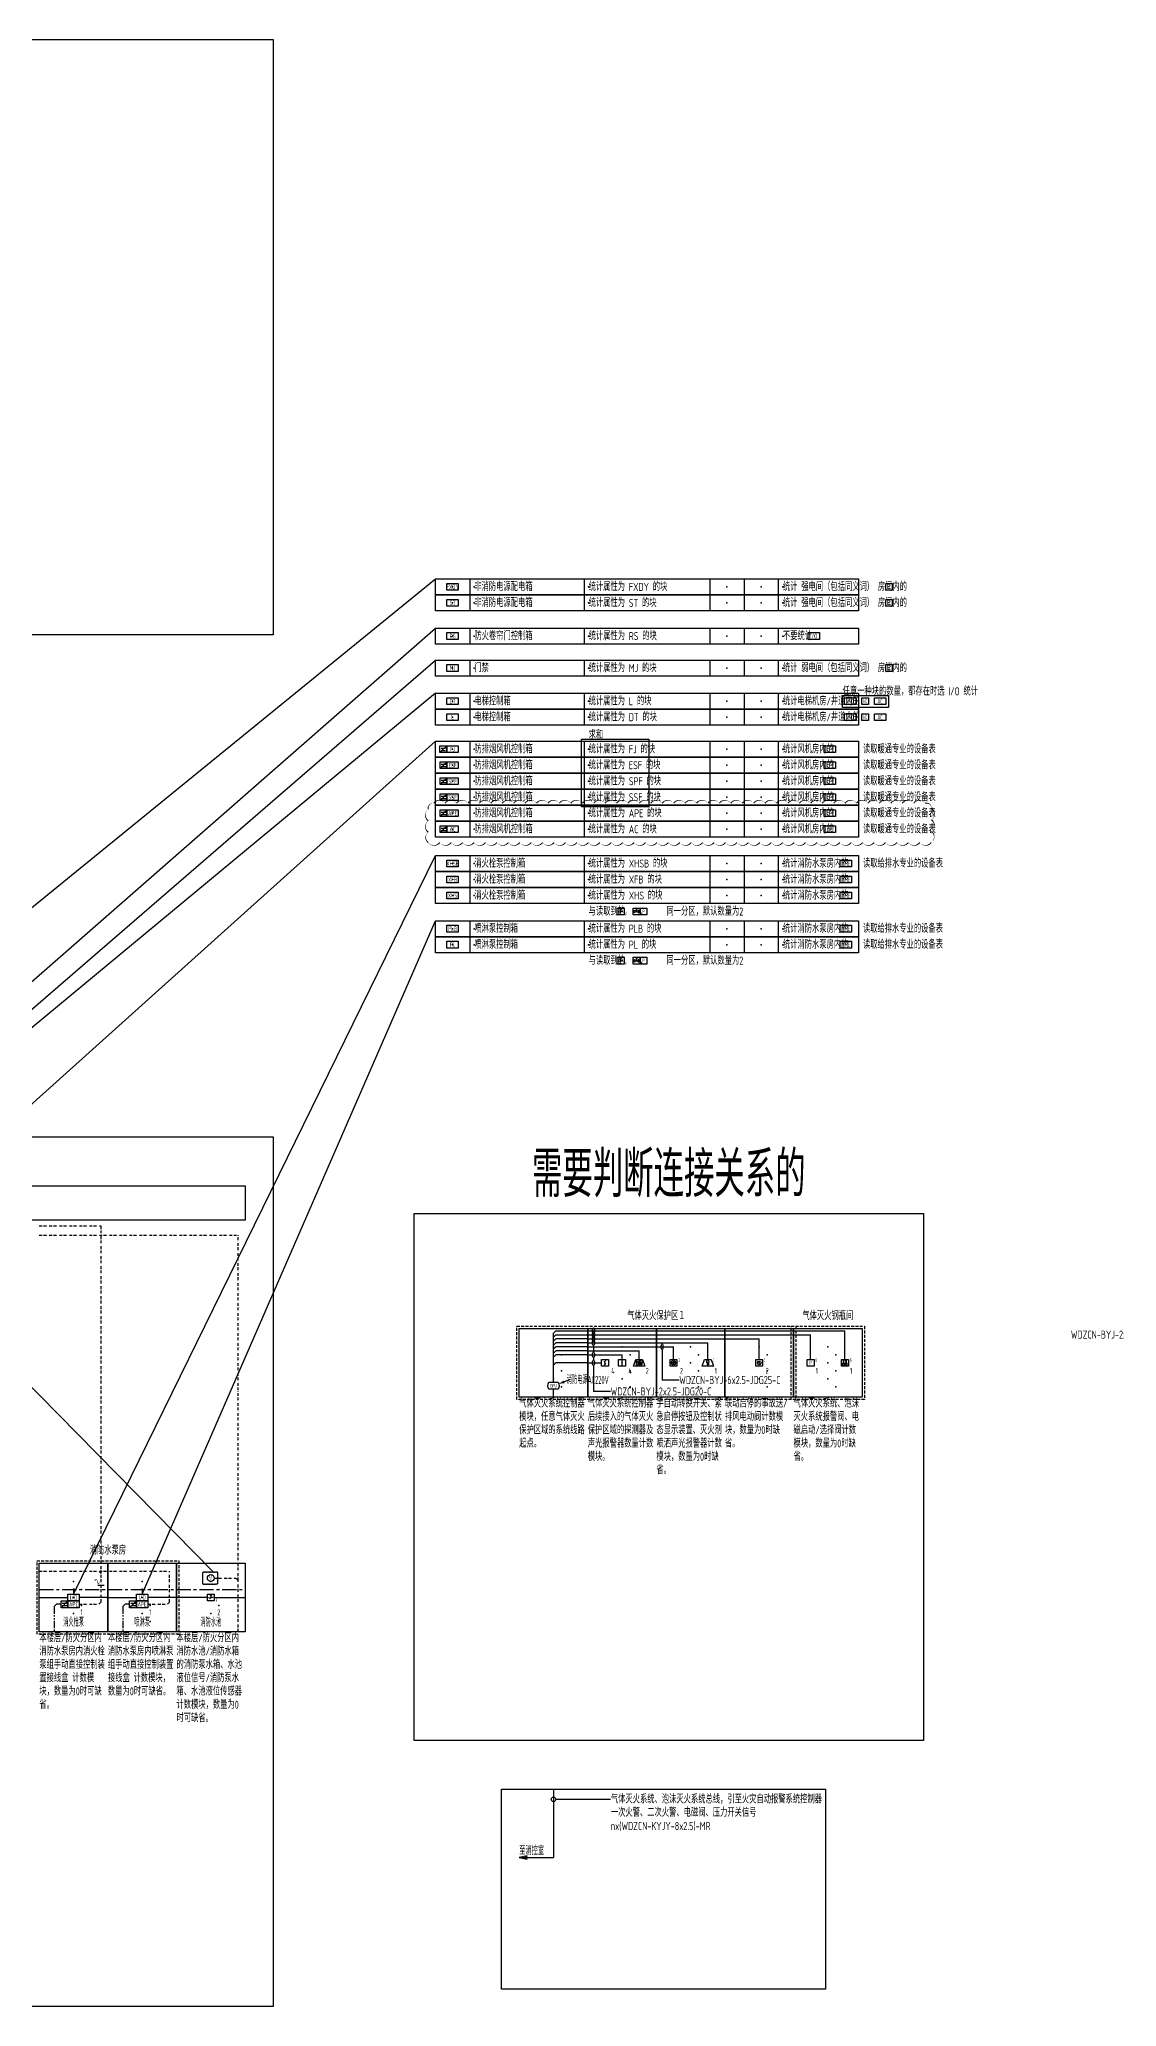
# Model space of a CAD drawing. Header units: millimetres. Extents: x -610917 to 349982, y -134386 to 210510.
# Drawn here: x 62842 to 109973, y 121521 to 207575 of the extents above; entities that cross this region are included whole.
import ezdxf
from ezdxf import colors
from ezdxf.entities.mleader import LeaderData, LeaderLine
from ezdxf.enums import TextEntityAlignment as Align
from ezdxf.math import Vec2, Vec3

# ---------------------------------------------------------------- set-up
doc = ezdxf.new("R2010")
doc.units = ezdxf.units.MM
doc.header["$LTSCALE"] = 500
doc.header["$MEASUREMENT"] = 0
for name, pattern in [('BORDER2', [0.875, 0.25, -0.125, 0.25, -0.125, 0, -0.125]), ('CENTER', [2, 1.25, -0.25, 0.25, -0.25]), ('HIDDEN', [0.375, 0.25, -0.125]), ('PHANTOM2', [1.25, 0.625, -0.125, 0.125, -0.125, 0.125, -0.125])]:
    doc.linetypes.add(name, pattern=pattern)
doc.layers.get('0').update_dxf_attribs({"linetype": 'CONTINUOUS'})
for name, color, linetype in [('E-CTRL-WIRE', 3, 'BORDER2'), ('E-FAS-DEVC', 3, 'CONTINUOUS'), ('E-FAS-WIRE', 4, 'CONTINUOUS'), ('E-FAS-WIRE2', 1, 'CENTER'), ('E-FAS-WIRE4', 4, 'PHANTOM2'), ('E-POWR-EQPM', 3, 'CONTINUOUS'), ('E-REQU-DIMS', 30, 'CONTINUOUS'), ('E-UNIV-AB', 10, 'CONTINUOUS'), ('E-UNIV-DIAG', 2, 'CONTINUOUS'), ('E-UNIV-DIAG2', 2, 'HIDDEN'), ('E-UNIV-EL', 140, 'CONTINUOUS'), ('E-UNIV-NOTE', 6, 'CONTINUOUS'), ('说明', 7, 'CONTINUOUS')]:
    doc.layers.add(name, color=color, linetype=linetype)
doc.styles.add('TH-STYLE3', font='tssdeng.shx', dxfattribs={"width": 0.7, "bigfont": 'tssdchn.shx'})

# ---------------------------------------------------------------- blocks, each defined once
blk = doc.blocks.new('_DotBlank')
at = {"color": 0, "linetype": 'ByBlock', "lineweight": -2}
blk.add_line((-0.5, 0), (-1, 0), dxfattribs=at)
blk.add_circle((0, 0), 0.5, dxfattribs=at)
blk = doc.blocks.new('E-ES01')
blk.add_lwpolyline([(0, 3000), (3000, 3000), (3000, 0), (0, 0)], close=True)
for p in [(1500, 2200), (1850, 1850), (1500, 1500), (1850, 1150), (1500, 800), (1850, 450)]:
    blk.add_point(p)
blk = doc.blocks.new('E-BFAS522')
blk.add_lwpolyline([(-1.5, -1.5), (-1.5, 1.5), (1.5, 1.5), (1.5, -1.5)], close=True)
at = {"layer": 'E-UNIV-EL'}
for p, q in [((-1.5, -1.5), (1.5, 1.5)), ((-1, 0.5), (1, 0.5)), ((-1, -0.5), (1, -0.5))]:
    blk.add_line(p, q, dxfattribs=at)
blk = doc.blocks.new('E-BDB004')
blk.add_lwpolyline([(-2.5, -1.5), (-2.5, 1.5), (2.5, 1.5), (2.5, -1.5)], close=True)
at = {"layer": 'E-UNIV-EL', "style": 'TH-STYLE3', "width": 0.7}
blk.add_attdef('BOX', text='', height=2, dxfattribs=at).set_placement((0, 0), align=Align.MIDDLE)
blk = doc.blocks.new('E-ANNO04')
blk.add_line((-1, -1), (1, 1))
at = {"style": 'TH-STYLE3', "width": 0.7}
blk.add_attdef('N', text='', height=2.5, dxfattribs=at).set_placement((0, 2.5), align=Align.MIDDLE)
blk = doc.blocks.new('E-BFAS630-2')
blk.add_lwpolyline([(-1.5, -1.51), (-1.5, 1.49), (1.5, 1.49), (1.5, -1.51)], close=True)
at = {"layer": 'E-UNIV-EL'}
for p, q in [((0, 0.7), (0, 0.5)), ((0, 0.4), (0, 0.25)), ((0, 0.15), (0, 0)), ((0.2, 1.07), (0.45, 1.07)), ((-1, -0.01), (-0.5, -0.01)), ((0, -0.1), (0, -0.3))]:
    blk.add_line(p, q, dxfattribs=at)
blk.add_lwpolyline([(0, 1.45, -0.533333), (0, 0.7, -0.533333)], format="xyb", close=True, dxfattribs=at)
blk.add_lwpolyline([(1, -0.01), (0.5, -0.01), (-0.5, -0.59)], dxfattribs=at)
at = {"layer": 'E-UNIV-EL', "style": 'TH-STYLE3', "width": 0.5}
blk.add_attdef('F', text='', height=1.5, dxfattribs=at).set_placement((2.5, -1.26), align=Align.MIDDLE)
blk = doc.blocks.new('E-BFAS011')
blk.add_lwpolyline([(-2.5, -1.5), (-2.5, 1.5), (2.5, 1.5), (2.5, -1.5)], close=True)
at = {"layer": 'E-UNIV-EL', "style": 'TH-STYLE3', "width": 0.7}
blk.add_attdef('F', text='', height=2, dxfattribs=at).set_placement((0, 0), align=Align.MIDDLE)
blk = doc.blocks.new('E-BFAS110')
blk.add_lwpolyline([(-1.5, -1.5), (-1.5, 1.5), (1.5, 1.5), (1.5, -1.5)], close=True)
at = {"layer": 'E-UNIV-EL'}
blk.add_lwpolyline([(0.35, 1.06), (-0.35, 0.35), (0.35, -0.35), (-0.35, -1.06)], dxfattribs=at)
blk = doc.blocks.new('E-BFAS120')
blk.add_lwpolyline([(-1.5, -1.5), (-1.5, 1.5), (1.5, 1.5), (1.5, -1.5)], close=True)
at = {"layer": 'E-UNIV-EL'}
blk.add_line((0, -1), (0, 1), dxfattribs=at)
at = {"layer": 'E-UNIV-EL', "const_width": 0.25}
blk.add_lwpolyline([(-0.125, -0.75, 1), (0.125, -0.75, 1)], format="xyb", close=True, dxfattribs=at)
blk = doc.blocks.new('E-BGFS110')
blk.add_lwpolyline([(-2, 1.5), (2, 1.5, -0.333333), (2, -1.5), (-2, -1.5, -0.333333)], format="xyb", close=True)
at = {"layer": 'E-UNIV-EL', "style": 'TH-STYLE3', "width": 0.7}
blk.add_attdef('F', text='', height=1.5, dxfattribs=at).set_placement((0, 0), align=Align.MIDDLE)
blk = doc.blocks.new('E-BGFS210')
blk.add_lwpolyline([(-1.5, -1.5), (-1.5, 1.5), (1.5, 1.5), (1.5, -1.5)], close=True)
at = {"layer": 'E-UNIV-EL'}
blk.add_line((0, 0.625), (0, -0.625), dxfattribs=at)
for radius in [1, 0.5]:
    blk.add_circle((0, 0), radius, dxfattribs=at)
at = {"layer": 'E-UNIV-EL', "style": 'TH-STYLE3', "width": 0.5}
blk.add_attdef('F', text='', height=1.5, dxfattribs=at).set_placement((2.5, 1.25), align=Align.MIDDLE)
blk = doc.blocks.new('E-BGFS220')
blk.add_lwpolyline([(-1.5, -1.5), (-1.5, 1.5), (1.5, 1.5), (1.5, -1.5)], close=True)
at = {"layer": 'E-UNIV-EL', "style": 'TH-STYLE3'}
for height, width, p in [(1.7, 0.7, (0, 0)), (1.5, 0.5, (2.5, 1.25))]:
    blk.add_attdef('F', text='', height=height, dxfattribs=dict(at, width=width)).set_placement(p, align=Align.MIDDLE)
blk = doc.blocks.new('E-BFAS330')
blk.add_lwpolyline([(-2.5, -1.5), (-1.5, 1.5), (1.5, 1.5), (2.5, -1.5)], close=True)
at = {"layer": 'E-UNIV-EL'}
for p, q in [((-1.56, 1), (-0.24, 0.6)), ((-1.1, 0), (-1.56, 1)), ((-0.5, 0), (-1.3, 0)), ((-1.3, 0), (-1.3, -0.8)), ((-0.7, 0), (-0.24, 0.6)), ((-0.5, 0), (-0.5, -0.8)), ((0, 1.5), (0, -1.5)), ((0.6, 0.1), (0.6, -0.8)), ((1.2, 0.1), (1.2, -0.8)), ((-1.3, -0.8), (-0.5, -0.8)), ((1.2, -0.8), (0.6, -0.8))]:
    blk.add_line(p, q, dxfattribs=at)
blk.add_circle((0.9, 0.5), 0.5, dxfattribs=at)
blk = doc.blocks.new('E-BGFS310')
blk.add_lwpolyline([(-2.5, -1.5), (-1.5, 1.5), (1.5, 1.5), (2.5, -1.5)], close=True)
at = {"layer": 'E-UNIV-EL'}
for p, q in [((-0.3, 0.1), (-0.3, -0.8)), ((0.3, 0.1), (0.3, -0.8)), ((0.3, -0.8), (-0.3, -0.8))]:
    blk.add_line(p, q, dxfattribs=at)
blk.add_circle((0, 0.5), 0.5, dxfattribs=at)
at = {"layer": 'E-UNIV-EL', "style": 'TH-STYLE3', "width": 0.5}
blk.add_attdef('F', text='', height=1.5, dxfattribs=at).set_placement((2.5, 1.25), align=Align.MIDDLE)
blk = doc.blocks.new('E-BFAS730')
blk.add_lwpolyline([(-1.5, -1.5), (-1.5, 1.5), (1.5, 1.5), (1.5, -1.5)], close=True)
at = {"layer": 'E-UNIV-EL'}
blk.add_line((-0.71, 0.71), (0.71, -0.71), dxfattribs=at)
blk.add_circle((0, 0), 0.8, dxfattribs=at)
at = {"layer": 'E-UNIV-EL', "style": 'TH-STYLE3', "width": 0.5}
blk.add_attdef('F', text='', height=1.5, dxfattribs=at).set_placement((2.25, 1.25), align=Align.MIDDLE)
blk = doc.blocks.new('E-BGFS410')
blk.add_lwpolyline([(-1.5, -1.5), (-1.5, 1.5), (1.5, 1.5), (1.5, -1.5)], close=True)
at = {"layer": 'E-UNIV-EL'}
for p, q in [((-0.65, 1.3), (0.65, 1.3)), ((-0.65, 0), (-0.65, 1.3)), ((-0.65, 0), (0.65, 0)), ((0, 0), (0, -0.7)), ((0.65, 0), (0.65, 1.3))]:
    blk.add_line(p, q, dxfattribs=at)
blk.add_lwpolyline([(1, -1.28), (1, -0.12), (-1, -1.28), (-1, -0.12)], close=True, dxfattribs=at)
at = {"layer": 'E-UNIV-EL', "style": 'TH-STYLE3'}
for height, width, p in [(1, 0.7, (0, 0.65)), (1.5, 0.5, (2.5, 1.25))]:
    blk.add_attdef('F', text='', height=height, dxfattribs=dict(at, width=width)).set_placement(p, align=Align.MIDDLE)
blk = doc.blocks.new('E-BKTS2')
for p, q in [((0, 0), (185, 0)), ((0, -7), (0, 0)), ((185, 0), (185, -7)), ((185, -7), (0, -7))]:
    blk.add_line(p, q)
at = {"linetype": 'Continuous'}
for p, q in [((15, 0), (15, -7)), ((65, 0), (65, -7)), ((120, 0), (120, -7)), ((135, 0), (135, -7)), ((150, 0), (150, -7))]:
    blk.add_line(p, q, dxfattribs=at)
for p in [(7.5, -3.5), (17, -3.5), (67, -3.5), (127.5, -3.5), (142.5, -3.5), (152, -3.5)]:
    blk.add_point(p, dxfattribs=at)
blk = doc.blocks.new('E-BFAS810')
blk.add_lwpolyline([(-2.5, -1.5), (-2.5, 1.5), (2.5, 1.5), (2.5, -1.5)], close=True)
at = {"layer": 'E-UNIV-EL', "style": 'TH-STYLE3', "width": 0.7}
blk.add_attdef('BOX', text='', height=2, dxfattribs=at).set_placement((0, 0), align=Align.MIDDLE)
blk = doc.blocks.new('E-BFAS520')
blk.add_lwpolyline([(-1.5, -1.5), (-1.5, 1.5), (1.5, 1.5), (1.5, -1.5)], close=True)
at = {"layer": 'E-UNIV-EL', "style": 'TH-STYLE3', "width": 0.5}
blk.add_attdef('F', text='', height=1.7, dxfattribs=at).set_placement((0, 0), align=Align.MIDDLE)
blk = doc.blocks.new('E-BDB012')
blk.add_lwpolyline([(-2.5, -1.5), (-2.5, 1.5), (2.5, 1.5), (2.5, -1.5)], close=True)
at = {"layer": 'E-UNIV-EL', "style": 'TH-STYLE3', "width": 0.6}
blk.add_attdef('BOX', text='', height=2, dxfattribs=at).set_placement((0, 0), align=Align.MIDDLE)
blk = doc.blocks.new('E-BFAS620')
blk.add_lwpolyline([(-1.5, -1.5), (-1.5, 1.5), (1.5, 1.5), (1.5, -1.5)], close=True)
at = {"layer": 'E-UNIV-EL', "style": 'TH-STYLE3', "width": 0.7}
blk.add_attdef('F', text='', height=1.7, dxfattribs=at).set_placement((0, 0), align=Align.MIDDLE)
blk = doc.blocks.new('E-BFAS621-2')
blk.add_lwpolyline([(-1.5, -1.5), (-1.5, 1.5), (1.5, 1.5), (1.5, -1.5)], close=True)
at = {"layer": 'E-UNIV-EL'}
for p in [(0, 0), (0.58, 1.15)]:
    blk.add_line(p, (0, 1.15), dxfattribs=at)
blk.add_lwpolyline([(1, -0.58), (1, 0.58), (-1, -0.58), (-1, 0.58)], close=True, dxfattribs=at)
blk = doc.blocks.new('E-BFAS-630-5')
blk.add_circle((0, 0), 1.5)
at = {"layer": 'E-UNIV-EL', "style": 'TH-STYLE3', "width": 0.5}
for tag, p in [('LT', (0, 0.75)), ('F', (0, -0.75))]:
    blk.add_attdef(tag, text='', height=1.5, dxfattribs=at).set_placement(p, align=Align.MIDDLE)

msp = doc.modelspace()

# ---------------------------------------------------------------- linework, layer by layer
at = {"layer": 'E-CTRL-WIRE'}
for p, q in [((62842, 155670), (65542, 155670)), ((62842, 155270), (71542, 155270)), ((65542, 140470), (65542, 155670)), ((71542, 140170), (71542, 155270)), ((62842, 140570), (68542, 140570)), ((65542, 140470), (65442, 140570)), ((65542, 139220), (65542, 140470)), ((68542, 139220), (68542, 140570)), ((70492, 140270), (71442, 140270)), ((71442, 140270), (71542, 140170)), ((71542, 137920), (71542, 140170)), ((64592, 139120), (65442, 139120)), ((64592, 139120), (65442, 139120)), ((65442, 139120), (65542, 139220)), ((67592, 139120), (68442, 139120)), ((68442, 139120), (68542, 139220))]:
    msp.add_line(p, q, dxfattribs=at)
at = {"layer": 'E-FAS-DEVC'}
msp.add_line((86041, 148939), (85806, 148853), dxfattribs=at)
msp.add_lwpolyline([(85806, 148853, 125, 0, 0), (85571, 148768, 0, 0, 0)], format="xyseb", dxfattribs=at)
at = {"layer": 'E-FAS-WIRE'}
for p, q in [((85336, 150982), (85436, 151082)), ((85336, 149582), (85336, 150982)), ((85336, 150807), (85436, 150907)), ((85336, 150632), (85436, 150732)), ((85436, 151082), (86836, 151082)), ((85436, 150907), (86836, 150907)), ((86836, 150732), (85436, 150732)), ((86836, 151082), (89836, 151082)), ((86836, 150907), (89836, 150907)), ((86836, 150732), (89836, 150732)), ((89836, 151082), (92836, 151082)), ((89836, 150907), (92836, 150907)), ((89836, 150732), (92836, 150732)), ((92836, 151082), (95836, 151082)), ((92836, 150907), (95836, 150907)), ((92836, 150732), (94336, 150732)), ((94336, 149832), (94336, 150732)), ((95836, 151082), (98086, 151082)), ((95836, 150907), (96586, 150907)), ((96586, 149832), (96586, 150907)), ((98086, 149832), (98086, 151082)), ((85336, 150457), (85436, 150557)), ((85336, 150282), (85436, 150382)), ((85336, 150107), (85436, 150207)), ((85336, 149932), (85436, 150032)), ((86836, 150557), (85436, 150557)), ((86836, 150382), (85436, 150382)), ((86836, 150207), (85436, 150207)), ((86836, 150032), (85436, 150032)), ((86836, 150557), (89836, 150557)), ((86836, 150382), (89836, 150382)), ((86836, 150207), (89086, 150207)), ((86836, 150032), (88336, 150032)), ((88336, 149832), (88336, 150032)), ((89086, 149832), (89086, 150207)), ((89836, 150557), (92086, 150557)), ((89836, 150382), (90586, 150382)), ((90586, 149832), (90586, 150382)), ((92086, 149832), (92086, 150557)), ((85336, 149582), (85436, 149682)), ((85336, 148832), (85336, 149582)), ((86836, 149682), (85436, 149682)), ((86836, 149682), (87436, 149682)), ((85336, 148182), (85336, 148532)), ((62842, 139420), (64092, 139420)), ((65842, 139420), (64592, 139420)), ((65842, 139420), (67092, 139420)), ((68842, 139420), (67592, 139420)), ((70192, 139420), (68842, 139420)), ((70492, 139420), (71842, 139420)), ((85336, 131041), (85336, 128041)), ((83836, 128041), (85336, 128041))]:
    msp.add_line(p, q, dxfattribs=at)
msp.add_lwpolyline([(83836, 128041), (84189, 127966), (84089, 128041), (84189, 128116), (83836, 128041)], dxfattribs=at)
at = {"layer": 'E-FAS-WIRE2'}
for p, q in [((62842, 139770), (65842, 139770)), ((64342, 139770), (64342, 139570)), ((65842, 139770), (68842, 139770)), ((67342, 139770), (67342, 139570)), ((68842, 139770), (71842, 139770)), ((68842, 139770), (71842, 139770))]:
    msp.add_line(p, q, dxfattribs=at)
at = {"layer": 'E-FAS-WIRE2', "const_width": 50}
for points in [[(64317, 139770, 1), (64367, 139770, 1)], [(67317, 139770, 1), (67367, 139770, 1)]]:
    msp.add_lwpolyline(points, format="xyb", close=True, dxfattribs=at)
at = {"layer": 'E-FAS-WIRE4'}
for p, q in [((63492, 139020), (63592, 139120)), ((63492, 139020), (63492, 137920)), ((63792, 139120), (63592, 139120)), ((66492, 139020), (66592, 139120)), ((66492, 139020), (66492, 137920)), ((66792, 139120), (66592, 139120))]:
    msp.add_line(p, q, dxfattribs=at)
at = {"layer": 'E-UNIV-AB'}
msp.add_lwpolyline([(79859, 172444, 0, 50, 0.520567), (80359, 172444, 0, 50, 0.520567), (80859, 172444, 0, 50, 0.520567), (81359, 172444, 0, 50, 0.520567), (81859, 172444, 0, 50, 0.520567), (82359, 172444, 0, 50, 0.520567), (82859, 172444, 0, 50, 0.520567), (83359, 172444, 0, 50, 0.520567), (83859, 172444, 0, 50, 0.520567), (84359, 172444, 0, 50, 0.520567), (84859, 172444, 0, 50, 0.520567), (85359, 172444, 0, 50, 0.520567), (85859, 172444, 0, 50, 0.520567), (86359, 172444, 0, 50, 0.520567), (86859, 172444, 0, 50, 0.520567), (87359, 172444, 0, 50, 0.520567), (87859, 172444, 0, 50, 0.520567), (88359, 172444, 0, 50, 0.520567), (88859, 172444, 0, 50, 0.520567), (89359, 172444, 0, 50, 0.520567), (89859, 172444, 0, 50, 0.520567), (90359, 172444, 0, 50, 0.520567), (90859, 172444, 0, 50, 0.520567), (91359, 172444, 0, 50, 0.520567), (91859, 172444, 0, 50, 0.520567), (92359, 172444, 0, 50, 0.520567), (92859, 172444, 0, 50, 0.520567), (93359, 172444, 0, 50, 0.520567), (93859, 172444, 0, 50, 0.520567), (94359, 172444, 0, 50, 0.520567), (94859, 172444, 0, 50, 0.520567), (95359, 172444, 0, 50, 0.520567), (95859, 172444, 0, 50, 0.520567), (96359, 172444, 0, 50, 0.520567), (96859, 172444, 0, 50, 0.520567), (97359, 172444, 0, 50, 0.520567), (97859, 172444, 0, 50, 0.520567), (98359, 172444, 0, 50, 0.520567), (98859, 172444, 0, 50, 0.520567), (99359, 172444, 0, 50, 0.520567), (99859, 172444, 0, 50, 0.520567), (100359, 172444, 0, 50, 0.520567), (100859, 172444, 0, 50, 0.520567), (101359, 172444, 0, 50, 0.520567), (101859, 172444, 0, 50, 0.520567), (101868, 172935, 0, 50, 0.520567), (101868, 173435, 0, 50, 0.520567), (101868, 173935, 0, 50, 0.520567), (101592, 174160, 0, 50, 0.520567), (101092, 174160, 0, 50, 0.520567), (100592, 174160, 0, 50, 0.520567), (100092, 174160, 0, 50, 0.520567), (99592, 174160, 0, 50, 0.520567), (99092, 174160, 0, 50, 0.520567), (98592, 174160, 0, 50, 0.520567), (98092, 174160, 0, 50, 0.520567), (97592, 174160, 0, 50, 0.520567), (97092, 174160, 0, 50, 0.520567), (96592, 174160, 0, 50, 0.520567), (96092, 174160, 0, 50, 0.520567), (95592, 174160, 0, 50, 0.520567), (95092, 174160, 0, 50, 0.520567), (94592, 174160, 0, 50, 0.520567), (94092, 174160, 0, 50, 0.520567), (93592, 174160, 0, 50, 0.520567), (93092, 174160, 0, 50, 0.520567), (92592, 174160, 0, 50, 0.520567), (92092, 174160, 0, 50, 0.520567), (91592, 174160, 0, 50, 0.520567), (91092, 174160, 0, 50, 0.520567), (90592, 174160, 0, 50, 0.520567), (90092, 174160, 0, 50, 0.520567), (89592, 174160, 0, 50, 0.520567), (89092, 174160, 0, 50, 0.520567), (88592, 174160, 0, 50, 0.520567), (88092, 174160, 0, 50, 0.520567), (87592, 174160, 0, 50, 0.520567), (87092, 174160, 0, 50, 0.520567), (86592, 174160, 0, 50, 0.520567), (86092, 174160, 0, 50, 0.520567), (85592, 174160, 0, 50, 0.520567), (85092, 174160, 0, 50, 0.520567), (84592, 174160, 0, 50, 0.520567), (84092, 174160, 0, 50, 0.520567), (83592, 174160, 0, 50, 0.520567), (83092, 174160, 0, 50, 0.520567), (82592, 174160, 0, 50, 0.520567), (82092, 174160, 0, 50, 0.520567), (81592, 174160, 0, 50, 0.520567), (81092, 174160, 0, 50, 0.520567), (80592, 174160, 0, 50, 0.520567), (80092, 174160, 0, 50, 0.520567), (79859, 173893, 0, 50, 0.520567), (79859, 173393, 0, 50, 0.520567), (79859, 172893, 0, 50, 0.520567)], format="xyseb", close=True, dxfattribs=at)
at = {"layer": 'E-UNIV-DIAG'}
msp.add_lwpolyline([(26842, 157420), (71842, 157420), (71842, 155920), (26842, 155920)], close=True, dxfattribs=at)
at = {"layer": 'E-UNIV-DIAG2'}
for points in [[(83736, 148082), (83736, 151282), (95936, 151282), (95936, 148082)], [(95736, 148082), (95736, 151282), (98936, 151282), (98936, 148082)], [(62742, 137820), (62742, 141020), (68942, 141020), (68942, 137820)]]:
    msp.add_lwpolyline(points, close=True, dxfattribs=at)
at = {"layer": 'E-UNIV-NOTE'}
for p, q in [((87086, 150432), (87086, 150157)), ((87086, 149907), (87086, 149807)), ((90086, 150257), (90086, 148932)), ((87086, 149557), (87086, 148432)), ((90836, 148932), (90086, 148932)), ((87836, 148432), (87086, 148432))]:
    msp.add_line(p, q, dxfattribs=at)
for centre in [(87086, 151082), (87086, 150907), (87086, 150732), (87086, 150557), (87086, 150032), (87086, 149682), (90086, 150382)]:
    msp.add_ellipse(centre, major_axis=(0, -125), ratio=0.35, dxfattribs=at)
at = {"layer": '说明', "color": 1}
for points in [[(73068, 181521), (-6887, 181521), (-6887, 207575), (73068, 207575)], [(86561, 176969), (89511, 176969), (89511, 174001), (86561, 174001)]]:
    msp.add_lwpolyline(points, close=True, dxfattribs=at)
at = {"layer": '说明'}
for points in [[(40342, 151570), (80172, 183974)], [(45592, 151570), (80172, 181824)], [(43342, 148570), (80172, 180424)], [(80172, 178974), (47092, 151570)], [(55342, 154570), (80172, 176874)], [(64342, 139570), (80172, 171874)], [(67342, 139570), (80172, 169024)], [(61297, 155528), (43314, 168128), (70463, 140532)]]:
    msp.add_lwpolyline(points, dxfattribs=at)
for points in [[(97985, 178880), (99992, 178880), (99992, 178350), (97985, 178350)], [(73068, 121521), (-6887, 121521), (-6887, 159575), (73068, 159575)], [(79237, 156215), (101522, 156215), (101522, 133156), (79237, 133156)], [(83064, 131041), (97239, 131041), (97239, 122281), (83064, 122281)]]:
    msp.add_lwpolyline(points, close=True, dxfattribs=at)
msp.add_lwpolyline([(69996, 140017, 0.520567), (70046, 140017, 0.520567), (70096, 140017, 0.520567), (70146, 140017, 0.520567), (70196, 140017, 0.520567), (70246, 140017, 0.520567), (70296, 140017, 0.520567), (70346, 140017, 0.520567), (70396, 140017, 0.520567), (70446, 140017, 0.520567), (70496, 140017, 0.520567), (70546, 140017, 0.520567), (70596, 140017, 0.520567), (70641, 140022, 0.520567), (70641, 140072, 0.520567), (70641, 140122, 0.520567), (70641, 140172, 0.520567), (70641, 140222, 0.520567), (70641, 140272, 0.520567), (70641, 140322, 0.520567), (70641, 140372, 0.520567), (70641, 140422, 0.520567), (70641, 140472, 0.520567), (70638, 140519, 0.520567), (70588, 140519, 0.520567), (70538, 140519, 0.520567), (70488, 140519, 0.520567), (70438, 140519, 0.520567), (70388, 140519, 0.520567), (70338, 140519, 0.520567), (70288, 140519, 0.520567), (70238, 140519, 0.520567), (70188, 140519, 0.520567), (70138, 140519, 0.520567), (70088, 140519, 0.520567), (70038, 140519, 0.520567), (69996, 140512, 0.520567), (69996, 140462, 0.520567), (69996, 140412, 0.520567), (69996, 140362, 0.520567), (69996, 140312, 0.520567), (69996, 140262, 0.520567), (69996, 140212, 0.520567), (69996, 140162, 0.520567), (69996, 140112, 0.520567), (69996, 140062, 0.520567)], format="xyb", close=True, dxfattribs=at)

# ---------------------------------------------------------------- block references
at = {"layer": 'E-FAS-DEVC', "xscale": 100, "yscale": 100, "zscale": 100}
for name, p, values in [('E-BFAS810', (80922, 183624), {'BOX': 'FXDY'}), ('E-BFAS520', (100022, 183624), {'F': 'I/O'}), ('E-BFAS810', (80922, 182924), {'BOX': 'ST'}), ('E-BFAS520', (100022, 182924), {'F': 'I/O'}), ('E-BFAS810', (80922, 181474), {'BOX': 'RS'}), ('E-BFAS011', (96722, 181474), {'F': 'I/O'}), ('E-BFAS810', (80922, 180074), {'BOX': 'MJ'}), ('E-BFAS520', (100022, 180074), {'F': 'I/O'}), ('E-BFAS810', (80922, 178624), {'BOX': 'DT'}), ('E-BFAS011', (98322, 178624), {'F': 'I/O'}), ('E-BFAS520', (98972, 178624), {'F': 'I/O'}), ('E-BFAS810', (80922, 177924), {'BOX': 'L'}), ('E-BFAS011', (98322, 177924), {'F': 'I/O'}), ('E-BFAS520', (98972, 177924), {'F': 'I/O'}), ('E-BFAS810', (80922, 176524), {'BOX': 'FJ'}), ('E-BFAS810', (80922, 175824), {'BOX': 'ESF'}), ('E-BFAS810', (80922, 175124), {'BOX': 'SPF'}), ('E-BFAS810', (80922, 174424), {'BOX': 'SSF'}), ('E-BFAS810', (80922, 173724), {'BOX': 'APE'}), ('E-BFAS810', (80922, 173024), {'BOX': 'AC'}), ('E-BFAS810', (80922, 171524), {'BOX': 'XHSB'}), ('E-BFAS810', (80922, 170824), {'BOX': 'XFB'}), ('E-BFAS810', (80922, 170124), {'BOX': 'XHS'}), ('E-BFAS630-2', (88272, 169425), {'F': 'F'}), ('E-BFAS620', (89272, 169424), {'F': 'P'}), ('E-BFAS810', (80922, 168674), {'BOX': 'PLB'}), ('E-BFAS810', (80922, 167974), {'BOX': 'PL'}), ('E-BFAS630-2', (88272, 167275), {'F': 'F'}), ('E-BFAS620', (89272, 167274), {'F': 'P'}), ('E-BGFS210', (90586, 149682), {'F': 'G'}), ('E-BGFS310', (92086, 149682), {'F': 'G'}), ('E-BFAS730', (94336, 149682), {'F': 'E'}), ('E-BGFS110', (85336, 148682), {'F': 'GFU'}), ('E-BFAS-630-5', (70342, 140270), {'F': 'F', 'LT': 'LT'}), ('E-BFAS011', (64342, 139420), {'F': 'I/O'}), ('E-BFAS011', (67342, 139420), {'F': 'I/O'}), ('E-BFAS630-2', (70342, 139421), {'F': 'F'})]:
    msp.add_blockref(name, p, dxfattribs=at).add_auto_attribs(values)
for name, p in [('E-BFAS522', (80515, 176524)), ('E-BFAS522', (80522, 175824)), ('E-BFAS522', (80522, 175124)), ('E-BFAS522', (80522, 174424)), ('E-BFAS522', (80522, 173724)), ('E-BFAS522', (80522, 173024)), ('E-BFAS621-2', (88972, 169424)), ('E-BFAS621-2', (88972, 167274)), ('E-BFAS110', (87586, 149682)), ('E-BFAS120', (88336, 149682)), ('E-BFAS330', (89086, 149682)), ('E-BFAS522', (63942, 139120)), ('E-BFAS522', (66942, 139120))]:
    msp.add_blockref(name, p, dxfattribs=at)
at = {"layer": 'E-FAS-DEVC'}
ref = msp.add_blockref('E-BGFS220', (96586, 149682), dxfattribs=dict(at, xscale=100, yscale=100, zscale=100))
ref.add_attrib('F', 'G', dxfattribs={"layer": 'E-UNIV-EL', "height": 150, "style": 'TH-STYLE3', "width": 0.5}).set_placement((96836, 149807), align=Align.MIDDLE)
ref.add_attrib('F', 'P', dxfattribs={"layer": 'E-UNIV-EL', "height": 170, "style": 'TH-STYLE3', "width": 0.7}).set_placement((96586, 149682), align=Align.MIDDLE)
ref = msp.add_blockref('E-BGFS410', (98086, 149682), dxfattribs=dict(at, xscale=100, yscale=100, zscale=100))
ref.add_attrib('F', 'M', dxfattribs={"layer": 'E-UNIV-EL', "height": 100, "style": 'TH-STYLE3', "width": 0.7}).set_placement((98086, 149747), align=Align.MIDDLE)
ref.add_attrib('F', 'G', dxfattribs={"layer": 'E-UNIV-EL', "height": 150, "style": 'TH-STYLE3', "width": 0.5}).set_placement((98336, 149807), align=Align.MIDDLE)
at = {"layer": 'E-POWR-EQPM', "xscale": 100, "yscale": 100, "zscale": 100}
for name, p, values in [('E-BDB012', (99622, 178624), {'BOX': 'AC'}), ('E-BDB012', (99622, 177924), {'BOX': 'AC'}), ('E-BDB004', (97422, 176524), {'BOX': 'APE'}), ('E-BDB004', (97422, 175824), {'BOX': 'APE'}), ('E-BDB004', (97422, 175124), {'BOX': 'APE'}), ('E-BDB004', (97422, 174424), {'BOX': 'APE'}), ('E-BDB004', (97422, 173724), {'BOX': 'APE'}), ('E-BDB004', (97422, 173024), {'BOX': 'AC'}), ('E-BDB004', (98122, 171524), {'BOX': 'APE'}), ('E-BDB004', (98122, 170824), {'BOX': 'APE'}), ('E-BDB004', (98122, 170124), {'BOX': 'APE'}), ('E-BDB004', (98122, 168674), {'BOX': 'APE'}), ('E-BDB004', (98122, 167974), {'BOX': 'APE'}), ('E-BDB004', (64342, 139120), {'BOX': 'APE'}), ('E-BDB004', (67342, 139120), {'BOX': 'APE'})]:
    msp.add_blockref(name, p, dxfattribs=at).add_auto_attribs(values)
at = {"layer": 'E-UNIV-DIAG', "xscale": 100, "yscale": 100, "zscale": 100}
for p in [(80172, 183974), (80172, 183274), (80172, 181824), (80172, 180424), (80172, 178974), (80172, 178274), (80172, 176874), (80172, 176174), (80172, 175474), (80172, 174774), (80172, 174074), (80172, 173374), (80172, 171874), (80172, 171174), (80172, 170474), (80172, 169024), (80172, 168324)]:
    msp.add_blockref('E-BKTS2', p, dxfattribs=at)
at = {"layer": 'E-UNIV-DIAG'}
for p in [(83836, 148182), (86836, 148182), (89836, 148182), (92836, 148182), (95836, 148182), (62842, 137920), (65842, 137920), (68842, 137920)]:
    msp.add_blockref('E-ES01', p, dxfattribs=at)
at = {"layer": 'E-UNIV-NOTE'}
ref = msp.add_blockref('E-ANNO04', (65542, 139945), dxfattribs=dict(at, xscale=-100.0000000000066, yscale=100, zscale=100, rotation=45))
ref.add_attrib('N', '2', dxfattribs={"layer": '0', "height": 250, "rotation": 45, "style": 'TH-STYLE3', "width": 0.7}).set_placement((65366, 140122), align=Align.MIDDLE)

# ---------------------------------------------------------------- texts
at = {"layer": 'E-UNIV-NOTE', "style": 'TH-STYLE3'}
for s, width, p in [('非消防电源配电箱', 0.7, (81872, 183624)), ('统计属性为 FXDY 的块', 0.7, (86872, 183624)), ('统计 强电间（包括同义词） 房间内的', 0.7, (95372, 183624)), ('非消防电源配电箱', 0.7, (81872, 182924)), ('统计属性为 ST 的块', 0.7, (86872, 182924)), ('统计 强电间（包括同义词） 房间内的', 0.7, (95372, 182924)), ('防火卷帘门控制箱', 0.7, (81872, 181474)), ('统计属性为 RS 的块', 0.7, (86872, 181474)), ('不要统计', 0.7, (95372, 181474)), ('门禁', 0.7, (81872, 180074)), ('统计属性为 MJ 的块', 0.7, (86872, 180074)), ('统计 弱电间（包括同义词） 房间内的', 0.7, (95372, 180074)), ('电梯控制箱', 0.7, (81872, 178624)), ('电梯控制箱', 0.7, (81872, 177924)), ('统计属性为 L 的块', 0.7, (86872, 178624)), ('统计属性为 DT 的块', 0.7, (86872, 177924)), ('统计电梯机房/井道内的', 0.7, (95372, 178624)), ('统计电梯机房/井道内的', 0.7, (95372, 177924)), ('防排烟风机控制箱', 0.7, (81872, 176524)), ('统计属性为 FJ 的块', 0.7, (86872, 176524)), ('统计风机房内的', 0.7, (95372, 176524)), ('读取暖通专业的设备表', 0.7, (98872, 176524)), ('防排烟风机控制箱', 0.7, (81872, 175824)), ('统计属性为 ESF 的块', 0.7, (86872, 175824)), ('统计风机房内的', 0.7, (95372, 175824)), ('读取暖通专业的设备表', 0.7, (98872, 175824)), ('防排烟风机控制箱', 0.7, (81872, 175124)), ('统计属性为 SPF 的块', 0.7, (86872, 175124)), ('统计风机房内的', 0.7, (95372, 175124)), ('读取暖通专业的设备表', 0.7, (98872, 175124)), ('防排烟风机控制箱', 0.7, (81872, 174424)), ('防排烟风机控制箱', 0.7, (81872, 173724)), ('统计属性为 SSF 的块', 0.7, (86872, 174424)), ('统计属性为 APE 的块', 0.7, (86872, 173724)), ('统计风机房内的', 0.7, (95372, 174424)), ('统计风机房内的', 0.7, (95372, 173724)), ('读取暖通专业的设备表', 0.7, (98872, 174424)), ('读取暖通专业的设备表', 0.7, (98872, 173724)), ('防排烟风机控制箱', 0.7, (81872, 173024)), ('统计属性为 AC 的块', 0.7, (86872, 173024)), ('统计风机房内的', 0.7, (95372, 173024)), ('读取暖通专业的设备表', 0.7, (98872, 173024)), ('消火栓泵控制箱', 0.7, (81872, 171524)), ('统计属性为 XHSB 的块', 0.7, (86872, 171524)), ('统计消防水泵房内的', 0.7, (95372, 171524)), ('读取给排水专业的设备表', 0.7, (98872, 171524)), ('消火栓泵控制箱', 0.7, (81872, 170824)), ('统计属性为 XFB 的块', 0.7, (86872, 170824)), ('统计消防水泵房内的', 0.7, (95372, 170824)), ('消火栓泵控制箱', 0.7, (81872, 170124)), ('统计属性为 XHS 的块', 0.7, (86872, 170124)), ('与读取到的    、     同一分区，默认数量为2', 0.7, (86872, 169424)), ('统计消防水泵房内的', 0.7, (95372, 170124)), ('喷淋泵控制箱', 0.7, (81872, 168674)), ('统计属性为 PLB 的块', 0.7, (86872, 168674)), ('统计消防水泵房内的', 0.7, (95372, 168674)), ('读取给排水专业的设备表', 0.7, (98872, 168674)), ('喷淋泵控制箱', 0.7, (81872, 167974)), ('统计属性为 PL 的块', 0.7, (86872, 167974)), ('统计消防水泵房内的', 0.7, (95372, 167974)), ('读取给排水专业的设备表', 0.7, (98872, 167974)), ('与读取到的    、     同一分区，默认数量为2', 0.7, (86872, 167274)), ('WDZCN-BYJ-6x2.5-JDG25-C', 0.7, (90836, 148932)), ('WDZCN-BYJ-2x2.5-JDG20-C', 0.7, (87836, 148432)), ('至消控室', 0.6, (83836, 128341))]:
    msp.add_text(s, height=350, dxfattribs=dict(at, width=width)).set_placement(p, align=Align.MIDDLE_LEFT)
for s, height, width, p in [('需要判断连接关系的', 2000, 0.7, (90380, 158037)), ('消防电源AC220V', 350, 0.5, (86836, 148982)), ('4', 250, 0.7, (87936, 149332)), ('4', 250, 0.7, (88686, 149332)), ('2', 250, 0.7, (89436, 149332)), ('2', 250, 0.7, (90936, 149332)), ('1', 250, 0.7, (92436, 149332)), ('2', 250, 0.7, (94686, 149332)), ('1', 250, 0.7, (96855, 149332)), ('1', 250, 0.7, (98355, 149332)), ('消火栓泵', 350, 0.5, (64342, 138370)), ('1', 250, 0.7, (64692, 138770)), ('喷淋泵', 350, 0.5, (67342, 138370)), ('1', 250, 0.7, (67692, 138770)), ('消防水池', 350, 0.5, (70342, 138370)), ('2', 250, 0.7, (70692, 138770)), ('2', 250, 0.7, (70692, 138770))]:
    msp.add_text(s, height=height, dxfattribs=dict(at, width=width)).set_placement(p, align=Align.MIDDLE)
at = {"layer": 'E-UNIV-NOTE', "style": 'TH-STYLE3', "width": 0.7}
for s, p in [('气体灭火保护区１', (89836, 151782)), ('气体灭火钢瓶间', (97336, 151782)), ('消防水泵房', (65842, 141520))]:
    msp.add_text(s, height=350, rotation=360, dxfattribs=at).set_placement(p, align=Align.MIDDLE)
at = {"layer": '说明', "color": 1, "style": 'TH-STYLE3', "width": 0.7}
for s, p in [('任意一种块的数量，都存在时选 I/O 统计', (97985, 179055)), ('求和', (86872, 177144))]:
    msp.add_text(s, height=350, dxfattribs=at).set_placement(p, align=Align.MIDDLE_LEFT)
at = {"layer": '说明', "char_height": 350, "attachment_point": 1, "style": 'TH-STYLE3'}
for s, insert in [('气体灭火系统控制器模块，任意气体灭火保护区域的系统线路起点。', (83836, 148082)), ('气体灭火系统控制器后续接入的气体灭火保护区域的探测器及声光报警器数量计数模块。', (86836, 148082)), ('手自动转换开关、紧急启停按钮及控制状态显示装置、灭火剂喷洒声光报警器计数模块，数量为0时缺省。', (89836, 148082)), ('联动启停的事故送/排风电动阀计数模块，数量为0时缺省。', (92836, 148082)), ('气体灭火系统、泡沫灭火系统报警阀、电磁启动/选择阀计数模块，数量为0时缺省。', (95836, 148082)), ('本楼层/防火分区内消防水泵房内消火栓泵组手动直接控制装置接线盒 计数模块，数量为0时可缺省。', (62842, 137820)), ('本楼层/防火分区内消防水泵房内喷淋泵组手动直接控制装置接线盒 计数模块，数量为0时可缺省。', (65842, 137820)), ('本楼层/防火分区内消防水池/消防水箱的消防泵水箱、水池液位信号/消防泵水箱、水池液位传感器 计数模块，数量为0时可缺省。', (68842, 137820))]:
    msp.add_mtext_dynamic_manual_height_columns(s, width=3000, gutter_width=9, heights=[2900], dxfattribs=dict(at, insert=insert))

# ---------------------------------------------------------------- leaders
at = {"layer": 'E-REQU-DIMS'}
ml = msp.add_multileader_mtext('Standard', dxfattribs=at)
ml.set_content('WDZCN-BYJ-2x2.5+2x1.5-SC15-C', color=6, style='TH-STYLE3')
ml.set_leader_properties()
ml.set_arrow_properties(name='DOTBLANK')
ml.build(insert=Vec2(0, 0))
ml.multileader.update_dxf_attribs({"dogleg_length": 2, "arrow_head_size": 200, "scale": 100})
ctx = ml.context
ctx.base_point, ctx.scale, ctx.char_height, ctx.arrow_head_size, ctx.landing_gap_size, ctx.plane_origin = Vec3(107730, 150918), 100, 350, 200, 9, Vec3(112989, 152721)
ctx.text_align_type = 2
notes = []
notes.append((ctx, [(0, (1, 1, 0), (113272, 150918), (-1, 0), 200, [(1, [(113272, 148682)], 0, [])])]))
ctx.mtext.insert, ctx.mtext.alignment, ctx.mtext.flow_direction = Vec3(113063, 151093), 3, 5
ml = msp.add_multileader_mtext('Standard', dxfattribs=at)
ml.set_content('气体灭火系统、泡沫灭火系统总线，引至火灾自动报警系统控制器\\P一次火警、二次火警、电磁阀、压力开关信号\\Pnx(WDZCN-KYJY-8x2.5)-MR', color=6, style='TH-STYLE3')
ml.set_leader_properties()
ml.set_arrow_properties(name='DOTBLANK')
ml.build(insert=Vec2(0, 0))
ml.multileader.update_dxf_attribs({"dogleg_length": 2, "arrow_head_size": 200, "scale": 100})
ctx = ml.context
ctx.base_point, ctx.scale, ctx.char_height, ctx.arrow_head_size, ctx.landing_gap_size, ctx.plane_origin = Vec3(87836, 130591), 100, 350, 200, 9, Vec3(69212, 132045)
notes.append((ctx, [(0, (1, 1, 0), (87636, 130591), (1, 0), 200, [(1, [(85336, 130591)], 0, [])])]))
ctx.mtext.insert, ctx.mtext.flow_direction = Vec3(87845, 130766), 5
for ctx, leaders in notes:
    for number, flags, end, landing, length, lines in leaders:
        leader = LeaderData()
        leader.index, (leader.has_last_leader_line, leader.has_dogleg_vector, leader.attachment_direction) = number, flags
        leader.last_leader_point, leader.dogleg_vector, leader.dogleg_length = Vec3(end), Vec3(landing), length
        for number, points, colour, breaks in lines:
            line = LeaderLine()
            line.index, line.vertices, line.color, line.breaks = number, Vec3.list(points), colors.encode_raw_color(colour), breaks
            leader.lines.append(line)
        ctx.leaders.append(leader)

doc.saveas('drawing.dxf')
